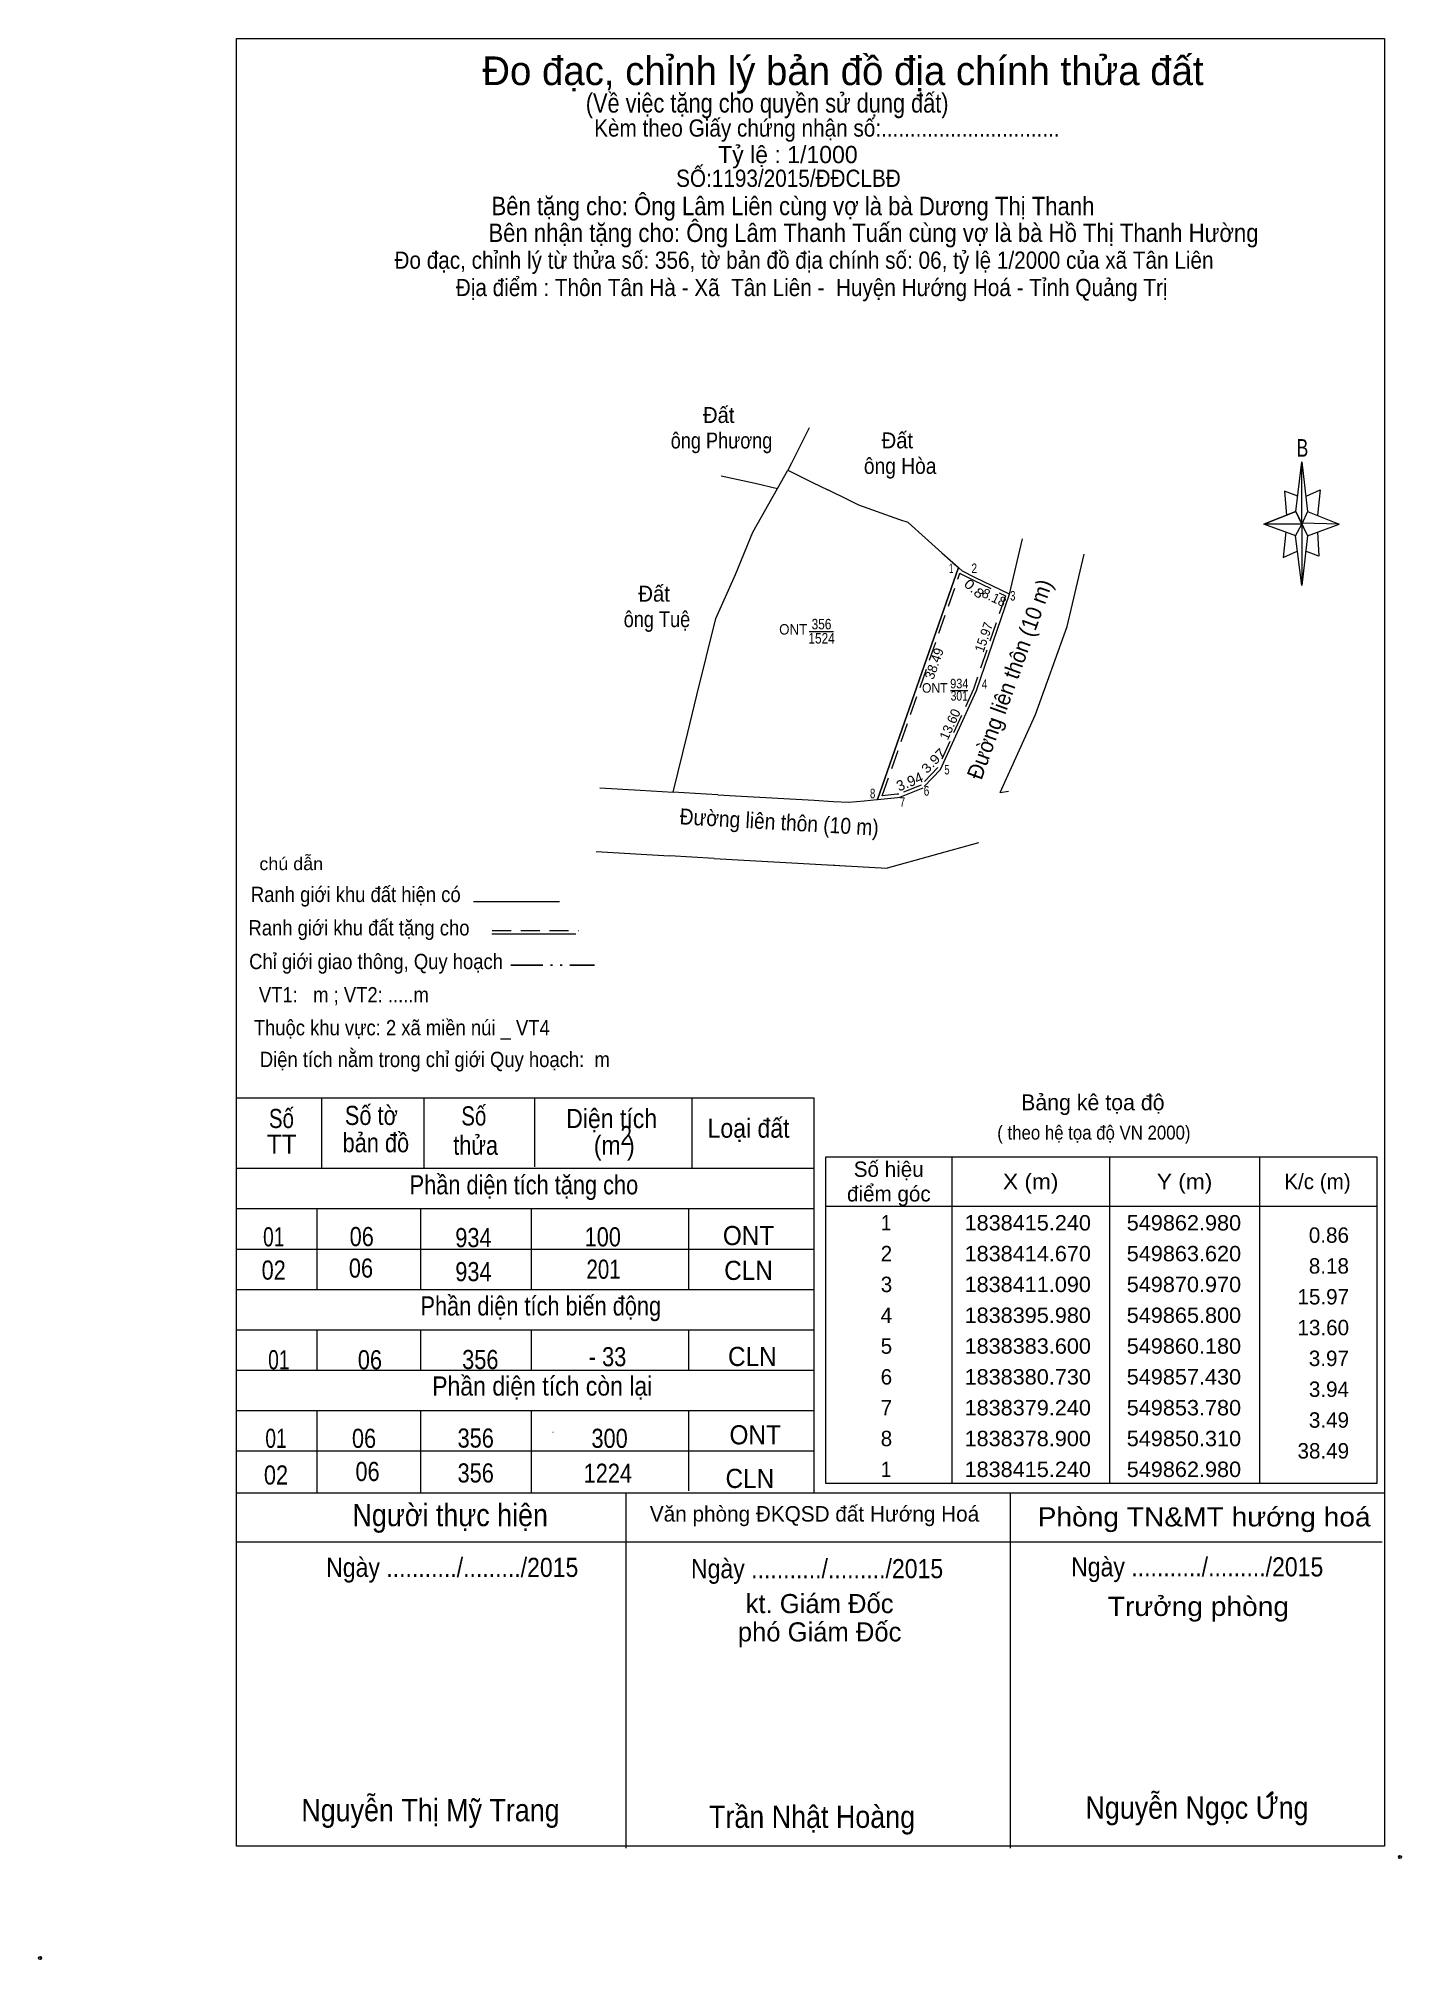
# Model space of a CAD drawing. Header units: metres. Extents: x 549519 to 549732, y 1838205 to 1838506.
import ezdxf
from ezdxf.enums import TextEntityAlignment as Align

# ---------------------------------------------------------------- set-up
doc = ezdxf.new("R2010")
doc.units = ezdxf.units.M
doc.header["$PDMODE"] = 32
doc.header["$PDSIZE"] = 0.5
doc.linetypes.add('DASH_DOUBLE_DOT', pattern=[9.2, 5, -1.2, 0.3, -1.2, 0.3, -1.2])
doc.linetypes.add('MEDIUM_DASHED', pattern=[4.5, 3, -1.5])
doc.layers.add('15', color=7, linetype='Continuous', lineweight=13)
doc.layers.add('3', color=7, linetype='Continuous', lineweight=13)

msp = doc.modelspace()

# ---------------------------------------------------------------- hatches: boundary and pattern name
at = {"layer": '3'}
msp.add_hatch(color=256, dxfattribs=at).paths.add_polyline_path([(549711.49, 1838230.71), (549712.17, 1838231.11), (549712.25, 1838231.19), (549712.33, 1838231.27), (549712.33, 1838231.35), (549712.29, 1838231.43), (549712.21, 1838231.51), (549712.09, 1838231.43), (549711.97, 1838231.39), (549711.93, 1838231.35), (549711.29, 1838230.71)])

# ---------------------------------------------------------------- linework, layer by layer
at = {"layer": '15'}
msp.add_line((549643.4, 1838413.4), (549639.58, 1838413.4), dxfattribs=at)
at = {"layer": '3'}
for p, q in [((549634.63, 1838435.91), (549636.23, 1838438.74)), ((549634.63, 1838435.91), (549636.23, 1838438.74)), ((549634.63, 1838435.91), (549636.23, 1838438.74)), ((549715.89, 1838432.27), (549716.81, 1838440.07)), ((549653.81, 1838430.99), (549647.36, 1838433.29)), ((549655.1, 1838430.53), (549653.81, 1838430.99)), ((549657.77, 1838428.14), (549655.1, 1838430.53)), ((549715.89, 1838428.47), (549710.89, 1838430.27)), ((549717.69, 1838432.27), (549722.69, 1838430.27)), ((549657.77, 1838428.14), (549660.36, 1838425.81)), ((549670.97, 1838419.32), (549673.01, 1838427.99)), ((549717.69, 1838428.47), (549716.81, 1838420.67)), ((549719.29, 1838429.07), (549719.49, 1838425.27)), ((549650.31, 1838387.13), (549662.98, 1838423.47)), ((549660.36, 1838425.81), (549662.13, 1838424.23)), ((549662.13, 1838424.23), (549662.98, 1838423.47)), ((549663.62, 1838422.9), (549662.98, 1838423.47)), ((549719.49, 1838425.27), (549717.41, 1838426.07)), ((549621.99, 1838403.46), (549624.94, 1838415.48)), ((549620.56, 1838397.6), (549621.99, 1838403.46)), ((549620.56, 1838397.6), (549621.99, 1838403.46)), ((549661.74, 1838404.2), (549664.48, 1838404.2)), ((549618.27, 1838388.26), (549620.56, 1838397.6)), ((549657.6, 1838389.13), (549660.18, 1838391.83)), ((549623.42, 1838387.97), (549618.27, 1838388.26)), ((549625.26, 1838387.86), (549623.42, 1838387.97)), ((549625.26, 1838387.86), (549628.05, 1838387.7)), ((549650.31, 1838387.13), (549653.45, 1838387.44)), ((549653.45, 1838387.44), (549653.78, 1838387.47)), ((549653.78, 1838387.47), (549657.43, 1838388.96)), ((549669.52, 1838388.21), (549670.84, 1838388.41)), ((549643.32, 1838386.82), (549645.79, 1838386.68)), ((549645.79, 1838386.68), (549648.19, 1838386.92)), ((549648.19, 1838386.92), (549650.18, 1838387.12)), ((549650.18, 1838387.12), (549650.31, 1838387.13)), ((549606.17, 1838378.95), (549617.69, 1838378.28)), ((549624.69, 1838377.88), (549617.7, 1838378.28)), ((549666.14, 1838380.31), (549651.81, 1838376.32)), ((549624.69, 1838377.88), (549651.81, 1838376.32)), ((549642.75, 1838376.84), (549645.22, 1838376.7)), ((549586.97, 1838371.09), (549600.41, 1838371.09)), ((549589.85, 1838366.03), (549603.01, 1838366.03)), ((549549.81, 1838340.31), (549640.29, 1838340.31)), ((549563.13, 1838340.31), (549563.13, 1838329.27)), ((549579.17, 1838340.31), (549579.17, 1838329.27)), ((549596.53, 1838340.31), (549596.53, 1838329.51)), ((549621.17, 1838340.31), (549621.17, 1838329.27)), ((549640.29, 1838340.31), (549640.29, 1838278.39)), ((549661.95, 1838331.07), (549661.95, 1838279.84)), ((549686.67, 1838331.07), (549686.67, 1838279.84)), ((549710.21, 1838331.07), (549710.21, 1838279.84)), ((549549.81, 1838329.27), (549640.29, 1838329.27)), ((549549.81, 1838322.95), (549640.29, 1838322.95)), ((549562.37, 1838322.95), (549562.37, 1838310.27)), ((549578.65, 1838322.95), (549578.65, 1838310.27)), ((549596.01, 1838322.95), (549596.01, 1838310.27)), ((549620.65, 1838322.95), (549620.65, 1838310.27)), ((549642.18, 1838323.34), (549728.57, 1838323.34)), ((549549.81, 1838316.59), (549640.29, 1838316.59)), ((549549.81, 1838310.27), (549640.29, 1838310.27)), ((549549.81, 1838303.95), (549640.29, 1838303.95)), ((549562.37, 1838303.95), (549562.37, 1838297.63)), ((549578.65, 1838303.95), (549578.65, 1838297.63)), ((549596.01, 1838303.95), (549596.01, 1838297.63)), ((549620.65, 1838303.95), (549620.65, 1838297.63)), ((549549.81, 1838297.63), (549640.29, 1838297.63)), ((549549.81, 1838291.31), (549640.29, 1838291.31)), ((549562.37, 1838291.31), (549562.37, 1838278.39)), ((549578.65, 1838291.31), (549578.65, 1838278.39)), ((549596.01, 1838291.31), (549596.01, 1838278.39)), ((549620.65, 1838291.31), (549620.65, 1838278.67)), ((549549.81, 1838284.99), (549640.29, 1838284.99)), ((549549.81, 1838278.39), (549729.81, 1838278.39)), ((549610.81, 1838278.39), (549610.81, 1838222.67)), ((549671.09, 1838278.39), (549671.09, 1838222.67)), ((549549.81, 1838270.67), (549729.41, 1838270.67))]:
    msp.add_line(p, q, dxfattribs=at)
at = {"layer": '3', "linetype": 'MEDIUM_DASHED'}
for p, q in [((549589.86, 1838366.56), (549603.44, 1838366.56)), ((549592.93, 1838308.59), (549592.89, 1838308.59)), ((549599.45, 1838287.83), (549599.41, 1838287.83)), ((549593.41, 1838276.71), (549593.37, 1838276.71))]:
    msp.add_line(p, q, dxfattribs=at)
at = {"layer": '3', "linetype": 'DASH_DOUBLE_DOT', "lineweight": 25}
msp.add_line((549592.83, 1838361.11), (549605.91, 1838361.11), dxfattribs=at)
at = {"layer": '3'}
for points in [[(549549.81, 1838506.47), (549729.81, 1838506.47), (549729.81, 1838222.99), (549549.81, 1838222.99)], [(549716.81, 1838440.07), (549717.69, 1838432.27), (549716.81, 1838430.27)], [(549716.81, 1838430.27), (549710.89, 1838430.27), (549715.89, 1838432.27), (549717.69, 1838428.47), (549722.69, 1838430.27), (549716.81, 1838430.47)], [(549716.81, 1838430.27), (549716.81, 1838420.67), (549715.81, 1838428.47)], [(549642.18, 1838331.07), (549728.57, 1838331.07), (549728.57, 1838279.84), (549642.18, 1838279.84)], [(549711.49, 1838230.71), (549712.17, 1838231.11), (549712.25, 1838231.19), (549712.33, 1838231.27), (549712.33, 1838231.35), (549712.29, 1838231.43), (549712.21, 1838231.51), (549712.09, 1838231.43), (549711.97, 1838231.39), (549711.93, 1838231.35), (549711.29, 1838230.71)]]:
    msp.add_lwpolyline(points, close=True, dxfattribs=at)
for points in [[(549639.58, 1838445.41), (549636.8, 1838439.88), (549636.23, 1838438.74)], [(549639.58, 1838445.41), (549636.8, 1838439.88), (549636.23, 1838438.74)], [(549639.58, 1838445.41), (549636.8, 1838439.88), (549636.23, 1838438.74)], [(549621.99, 1838403.46), (549624.94, 1838415.48), (549628.03, 1838422.42), (549630.75, 1838429.06), (549634.63, 1838435.91), (549636.23, 1838438.74), (549640.1, 1838436.85)], [(549636.23, 1838438.74), (549640.1, 1838436.85), (549642.52, 1838435.66)], [(549624.94, 1838415.48), (549628.03, 1838422.42), (549630.75, 1838429.06), (549634.63, 1838435.91)], [(549625.79, 1838437.89), (549631.11, 1838436.7), (549634.63, 1838435.91)], [(549625.79, 1838437.89), (549631.11, 1838436.7), (549634.63, 1838435.91)], [(549625.79, 1838437.89), (549631.11, 1838436.7), (549634.63, 1838435.91)], [(549647.36, 1838433.29), (549645.81, 1838434.05), (549642.52, 1838435.66)], [(549716.21, 1838434.67), (549714.09, 1838435.47), (549714.41, 1838431.67)], [(549717.49, 1838434.67), (549719.69, 1838435.67), (549719.29, 1838431.67)], [(549716.81, 1838430.27), (549715.89, 1838432.27), (549710.89, 1838430.27)], [(549716.81, 1838430.27), (549717.69, 1838428.47), (549722.69, 1838430.27)], [(549714.29, 1838429.07), (549713.89, 1838425.07), (549716.09, 1838426.07)], [(549660.36, 1838425.81), (549662.98, 1838423.47), (549650.31, 1838387.13), (549650.18, 1838387.12)], [(549669.52, 1838388.21), (549675.07, 1838400.44), (549680.05, 1838414.23), (549682.69, 1838425.6)], [(549670.97, 1838419.32), (549665.57, 1838421.95), (549663.62, 1838422.9)], [(549660.18, 1838391.83), (549665.8, 1838404.21), (549670.97, 1838419.32)], [(549623.42, 1838387.97), (549618.27, 1838388.26), (549620.56, 1838397.6)], [(549606.75, 1838388.93), (549613.06, 1838388.56), (549618.27, 1838388.26)], [(549628.05, 1838387.7), (549640.34, 1838386.99), (549643.32, 1838386.82)]]:
    msp.add_lwpolyline(points, dxfattribs=at)
at = {"layer": '3', "linetype": 'MEDIUM_DASHED'}
for points in [[(549653.4, 1838387.94), (549651.04, 1838387.7), (549663.21, 1838422.6), (549663.34, 1838422.48), (549665.35, 1838421.5)], [(549665.35, 1838421.5), (549670.35, 1838419.06), (549665.33, 1838404.39), (549659.76, 1838392.11), (549657.14, 1838389.38), (549653.66, 1838387.96), (549653.4, 1838387.94)]]:
    msp.add_lwpolyline(points, dxfattribs=at)
at = {"layer": '3'}
for p in [(549732.21, 1838221.27), (549518.99, 1838205.43)]:
    msp.add_point(p, dxfattribs=at)

# ---------------------------------------------------------------- texts
at = {"layer": '15'}
for s, width, p in [('ONT', 0.95, (549637.075, 1838412.98)), ('356', 0.85, (549641.515, 1838413.8)), ('1524', 0.85, (549641.53, 1838411.57))]:
    msp.add_text(s, height=1.64, dxfattribs=dict(at, width=width)).set_placement(p, align=Align.CENTER)
at = {"layer": '3'}
for s, height, p in [('Đo đạc, chỉnh lý bản đồ địa chính thửa đất', 4.5, (549644.875, 1838499.15)), ('Tỷ lệ : 1/1000', 2.7, (549636.245, 1838486.91)), ('Bảng kê tọa độ', 2.5, (549684.055, 1838338.37)), ('Số hiệu', 2.417, (549652.055, 1838327.93)), ('K/c (m)', 2.417, (549719.275, 1838326)), ('điểm góc', 2.417, (549652.075, 1838324.07)), (' 2', 2.417, (549651.24, 1838314.69)), (' 3', 2.417, (549651.25, 1838309.86)), (' 4', 2.417, (549651.24, 1838305.02)), (' 5', 2.417, (549651.24, 1838300.19)), (' 6', 2.417, (549651.24, 1838295.36)), (' 7', 2.417, (549651.245, 1838290.52)), (' 8', 2.417, (549651.245, 1838285.69)), ('Văn phòng ĐKQSD đất Hướng Hoá ', 2.43, (549640.87, 1838273.87)), ('kt. Giám Đốc', 3, (549641.215, 1838259.51)), ('phó Giám Đốc', 3, (549641.22, 1838255.07))]:
    msp.add_text(s, height=height, dxfattribs=at).set_placement(p, align=Align.CENTER)
for s, height, width, p in [('(Về việc tặng cho quyền sử dụng đất)', 3, 0.85, (549632.995, 1838494.84)), ('Kèm theo Giấy chứng nhận số:...............................', 2.7, 0.9, (549642.355, 1838491.07)), ('SỐ:1193/2015/ĐĐCLBĐ', 2.7, 0.9, (549636.33, 1838483.19)), ('Đo đạc, chỉnh lý từ thửa số: 356, tờ bản đồ địa chính số: 06, tỷ lệ 1/2000 của xã Tân Liên', 2.7, 0.9, (549638.77, 1838470.35)), ('Địa điểm : Thôn Tân Hà - Xã  Tân Liên -  Huyện Hướng Hoá - Tỉnh Quảng Trị ', 2.7, 0.9, (549640.425, 1838466.06)), ('Đất ', 2.5, 0.95, (549625.84, 1838446.16)), ('ông Phương', 2.5, 0.85, (549625.84, 1838442.16)), ('Đất ', 2.5, 0.95, (549653.85, 1838442.18)), ('B', 2.756, 0.75, (549716.91, 1838440.87)), ('ông Hòa', 2.5, 0.9, (549653.845, 1838438.18)), ('1', 1.5, 0.65, (549661.855, 1838422.62)), ('2', 1.5, 0.8, (549665.465, 1838422.62)), ('Đất ', 2.5, 0.95, (549615.71, 1838418.14)), ('3', 1.5, 0.75, (549671.5, 1838418.32)), ('ông Tuệ', 2.5, 0.85, (549615.715, 1838414.14)), ('ONT', 1.5, 0.95, (549659.28, 1838403.86)), ('934', 1.5, 0.85, (549663.115, 1838404.54)), ('4', 1.5, 0.8, (549667.08, 1838404.47)), ('301', 1.5, 0.8, (549663.11, 1838402.62)), ('5', 1.5, 0.75, (549661.18, 1838391.04)), ('8', 1.5, 0.75, (549649.535, 1838387.31)), ('7', 1.5, 0.75, (549654.215, 1838385.96)), ('6', 1.5, 0.8, (549657.975, 1838387.72)), ('chú dẫn', 2, 1.05, (549558.38, 1838376.03)), ('Ranh giới khu đất hiện có ', 2.4, 0.9, (549568.9, 1838371.03)), ('Ranh giới khu đất tặng cho', 2.4, 0.9, (549569, 1838365.79)), ('Chỉ giới giao thông, Quy hoạch', 2.4, 0.9, (549571.675, 1838360.51)), ('VT1:   m ; VT2: .....m ', 2.4, 0.9, (549567.03, 1838355.29)), ('Thuộc khu vực: 2 xã miền núi _ VT4', 2.4, 0.9, (549575.705, 1838350.13)), ('Diện tích nằm trong chỉ giới Quy hoạch:  m', 2.4, 0.9, (549580.89, 1838345.15)), ('Số tờ', 3, 0.85, (549570.935, 1838336.07)), ('Số', 3, 0.8, (549587, 1838335.99)), ('Số', 3, 0.8, (549556.84, 1838335.59)), ('Diện tích', 3, 0.9, (549608.615, 1838335.59)), ('Loại đất', 3, 0.9, (549630.075, 1838334.07)), ('( theo hệ tọa độ VN 2000)', 2.187, 0.9, (549684.22, 1838333.78)), ('TT', 3, 0.95, (549556.885, 1838331.55)), ('bản đồ', 3, 0.85, (549571.645, 1838331.79)), ('thửa', 3, 0.85, (549587.29, 1838331.39)), ('(m )', 3, 0.9, (549609.025, 1838331.39)), ('2', 3, 0.8, (549610.885, 1838332.91)), ('Phần diện tích tặng cho ', 3, 0.85, (549595.33, 1838325.19)), ('X (m)', 2.417, 1.1, (549674.315, 1838326)), ('Y (m)', 2.417, 1.1, (549698.44, 1838326)), (' 1', 2.417, 0.9, (549651.245, 1838319.52)), ('1838415.240', 2.417, 1.05, (549673.85, 1838319.52)), ('549862.980', 2.417, 1.05, (549698.335, 1838319.52)), ('01', 3, 0.75, (549555.63, 1838317.03)), ('06', 3, 0.85, (549569.43, 1838317.07)), ('934', 3, 0.85, (549586.94, 1838316.91)), ('100', 3, 0.85, (549607.22, 1838317.03)), ('ONT', 3, 0.95, (549630.075, 1838317.23)), ('06', 3, 0.85, (549569.31, 1838312.13)), ('201', 3, 0.8, (549607.34, 1838311.95)), ('1838414.670', 2.417, 1.05, (549673.85, 1838314.69)), ('549863.620', 2.417, 1.05, (549698.335, 1838314.69)), ('02', 3, 0.85, (549555.63, 1838311.81)), ('934', 3, 0.85, (549586.94, 1838311.57)), ('CLN', 3, 0.95, (549630.07, 1838311.77)), ('1838411.090', 2.417, 1.05, (549673.85, 1838309.86)), ('549870.970', 2.417, 1.05, (549698.335, 1838309.86)), ('Phần diện tích biến động', 3, 0.85, (549597.505, 1838306.19)), ('1838395.980', 2.417, 1.05, (549673.85, 1838305.02)), ('549865.800', 2.417, 1.05, (549698.335, 1838305.02)), ('01', 3, 0.75, (549556.43, 1838297.75)), ('06', 3, 0.85, (549570.71, 1838297.75)), ('356', 3, 0.85, (549588.02, 1838297.79)), ('- 33', 3, 0.85, (549607.97, 1838298.23)), ('CLN', 3, 0.95, (549630.67, 1838298.27)), ('1838383.600', 2.417, 1.05, (549673.85, 1838300.19)), ('549860.180', 2.417, 1.05, (549698.335, 1838300.19)), ('Phần diện tích còn lại', 3, 0.9, (549597.735, 1838293.63)), ('1838380.730', 2.417, 1.05, (549673.85, 1838295.36)), ('549857.430', 2.417, 1.05, (549698.335, 1838295.36)), ('1838379.240', 2.417, 1.05, (549673.85, 1838290.52)), ('549853.780', 2.417, 1.05, (549698.335, 1838290.52)), ('01', 3, 0.75, (549555.99, 1838285.43)), ('06', 3, 0.85, (549569.79, 1838285.43)), ('356', 3, 0.85, (549587.3, 1838285.47)), ('300', 3, 0.85, (549608.29, 1838285.43)), ('ONT', 3, 0.95, (549631.115, 1838285.98)), ('1838378.900', 2.417, 1.05, (549673.85, 1838285.69)), ('549850.310', 2.417, 1.05, (549698.335, 1838285.69)), ('02', 3, 0.85, (549555.99, 1838279.68)), ('06', 3, 0.85, (549570.34, 1838280.23)), ('356', 3, 0.85, (549587.3, 1838280)), ('1224', 3, 0.85, (549608.015, 1838279.95)), ('CLN', 3, 0.95, (549630.28, 1838279.14)), (' 1', 2.417, 0.9, (549651.245, 1838280.86)), ('1838415.240', 2.417, 1.05, (549673.85, 1838280.86)), ('549862.980', 2.417, 1.05, (549698.335, 1838280.86)), ('Người thực hiện', 3.5, 0.9, (549583.3, 1838273.15)), ('Phòng TN&MT hướng hoá', 3, 1.1, (549701.505, 1838273.11)), ('Ngày .........../........./2015', 3, 0.9, (549583.62, 1838265.19)), ('Ngày .........../........./2015', 3, 0.9, (549640.82, 1838264.99)), ('Ngày .........../........./2015', 3, 0.9, (549700.42, 1838265.27)), ('Trưởng phòng', 3, 1.1, (549700.605, 1838259.07)), ('Nguyễn Thị Mỹ Trang', 3.5, 0.9, (549580.205, 1838226.87)), ('Nguyễn Ngọc Ưng', 3.5, 0.9, (549700.385, 1838227.27)), ('Trần Nhật Hoàng', 3.5, 0.9, (549640.035, 1838225.83))]:
    msp.add_text(s, height=height, dxfattribs=dict(at, width=width)).set_placement(p, align=Align.CENTER)
at = {"layer": '3', "width": 0.9}
for s, p in [('Bên tặng cho: Ông Lâm Liên cùng vợ là bà Dương Thị Thanh', (549589.77, 1838478.75)), ('Bên nhận tặng cho: Ông Lâm Thanh Tuấn cùng vợ là bà Hồ Thị Thanh Hường', (549589.29, 1838474.55))]:
    msp.add_text(s, height=2.88, dxfattribs=at).set_placement(p)
at = {"layer": '3'}
for s, height, rotation, width, p in [('0.8', 1.5, 318.311, 1.2, (549664.961, 1838419.609)), ('Đường liên thôn (10 m)', 2.5, 70.144, 0.95, (549672.19, 1838405.55)), ('15.97', 1.5, 71.111, 0.95, (549667.671, 1838412.332)), ('3.97', 1.476, 46.223, 1.15, (549659.594, 1838392.674)), ('Đường liên thôn (10 m)', 2.5, 356.708, 0.9, (549634.818, 1838382.334))]:
    msp.add_text(s, height=height, rotation=rotation, dxfattribs=dict(at, width=width)).set_placement(p, align=Align.CENTER)
for s, height, rotation, p in [('8.18', 1.5, 334.03, (549668.252, 1838418.113)), ('38.49', 1.5, 70.779, (549659.889, 1838408.183)), ('13.60', 1.5, 65.584, (549662.344, 1838398.6)), ('3.94', 1.64, 22.206, (549655.64, 1838389.155))]:
    msp.add_text(s, height=height, rotation=rotation, dxfattribs=at).set_placement(p, align=Align.CENTER)
for s, p in [('0.86', (549724.21, 1838317.59)), ('8.18', (549724.21, 1838312.76)), ('15.97', (549724.23, 1838307.92)), ('13.60', (549724.23, 1838303.09)), ('3.97', (549724.21, 1838298.26)), ('3.94', (549724.22, 1838293.42)), ('3.49', (549724.22, 1838288.59)), ('38.49', (549724.23, 1838283.76))]:
    msp.add_text(s, height=2.417, dxfattribs=at).set_placement(p, align=Align.RIGHT)

doc.saveas('drawing.dxf')
